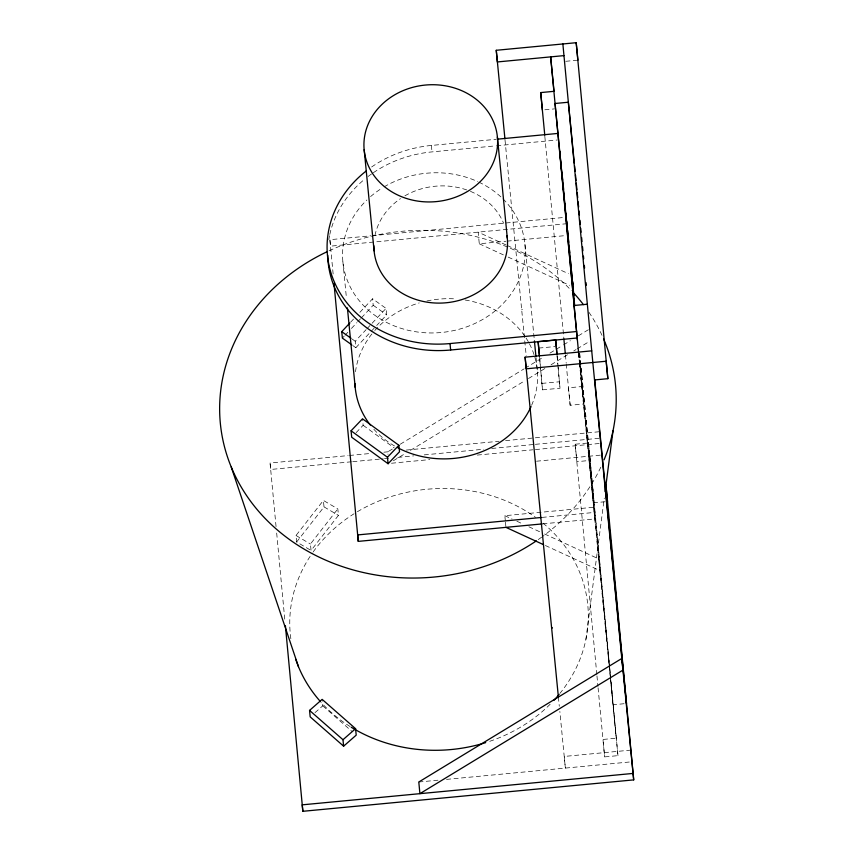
<?xml version="1.0" encoding="UTF-8"?>
<svg xmlns="http://www.w3.org/2000/svg" width="854" height="854" viewBox="0 0 854 854"><rect width="100%" height="100%" fill="white"/><g stroke="black" fill="none" stroke-linecap="round" stroke-linejoin="round"><path stroke-width="0.64" stroke-dasharray="4.27 3.2" d="M585.897 639.432L604.269 498.128M309.959 549.805L296.648 541.97L296.007 535.511L323.388 500.433L337.821 508.92L338.451 515.368L311.069 550.456L310.44 543.998L337.821 508.92M296.648 541.97L324.029 506.892L323.388 500.433M350.813 321.99L353.535 319.086M359.876 312.329L372.568 298.793L386.029 308.401L386.659 314.859L376.689 325.491M342.379 338.109L344.194 336.177M345.101 335.216L347.824 332.313M351.442 328.448L356.887 322.652M357.794 321.68L360.505 318.788M361.413 317.816L373.198 305.252L372.568 298.793M352.734 345.496L355.84 347.717L355.211 341.258L366.088 329.665M366.996 328.694L386.029 308.401M355.84 347.717L375.781 326.452M356.107 432.647L363.142 425.281L362.502 418.823M315.019 712.631L322.769 705.831L322.139 699.373M521.698 309.724L522.445 309.265M392.296 449.065L387.759 451.83L388.004 454.413M400.238 444.229L523.876 368.992M525.007 368.298L542.023 357.954M549.965 353.118L562.434 345.528M563.576 344.835L570.376 340.693M578.318 335.857L588.523 329.644M393.395 460.722L404.743 453.816M410.411 450.357L525.039 380.606M528.445 378.536L545.439 368.191M551.097 364.743L568.091 354.399M573.76 350.951L576.023 349.574M577.165 348.88L589.623 341.301M565.796 61.296L576.696 60.26M544.831 109.803L554.524 108.885M371.639 166.978A113.753 99.491 -5.6 0 1 431.387 145.447L495.993 139.309M373.358 172.7A113.753 99.491 -5.6 0 1 432.017 151.895L495.299 145.885M496.622 145.767L557.267 140.003M333.135 273.953L329.879 239.696L370.839 235.811M372.163 235.683L563.768 217.482M567.003 223.695L330.519 246.155L329.879 239.696M506.038 244.959L478.176 232.128L479.275 243.785L505.792 241.266M507.116 241.138L565.444 235.597M579.535 362.715L581.777 386.552L568.454 387.812L570.162 405.266L583.485 403.995L579.631 362.961M276.055 526.598L270.067 463.007L348.154 455.588M349.478 455.46L370.647 453.453M383.884 452.193L389.178 451.691M406.291 450.069L499.024 441.262M505.6 440.632L600.928 431.58M351.432 461.79L270.707 469.465L270.067 463.007M352.755 461.672L383.19 458.779M384.513 458.651L388.485 458.278M397.75 457.392L413.635 455.887M424.224 454.883L483.77 449.225M491.712 448.467L534.06 444.454M535.383 444.326L601.558 438.038M596.839 674.585L575.18 444.229L588.502 442.97L609.532 666.696M391.495 463.231L429.786 459.591M477.311 455.075L532.768 449.812M535.405 449.567L599.412 443.482M536.504 461.213L601.91 455.001M605.08 501.736L594.17 502.771L579.482 352.873M505.333 520.876L504.842 515.699L593.658 507.265M542.13 517.396L594.128 512.464M542.77 523.854L594.758 518.922L580.314 365.352M624.071 703.728L613.172 704.764L610.439 676.912M630.871 750.111L564.259 756.441L565.359 768.098L559.85 711.435M610.781 679.944L616.257 738.187L602.935 739.457L604.643 756.9L617.965 755.641L610.877 680.179M418.802 782.008L439.927 780.012M446.525 779.382L629.355 762.014M538.767 348.069L555.047 346.585M541.842 383.393L559.37 381.791L560.01 388.25L542.482 389.84L539.525 357.271M507.255 245.514L568.465 273.696M479.275 243.785L503.348 254.866M508.162 257.086L569.554 285.343M504.842 515.699L512.069 519.029M516.883 521.239L522.894 524.014M528.914 526.779L539.749 531.775M544.564 533.985L598.729 558.922L599.828 570.579L543.496 544.649M324.029 506.892L338.451 515.368M296.007 535.511L310.44 543.998M373.198 305.252L386.659 314.859M352.104 339.038L355.211 341.258M363.142 425.281L394.174 447.859M322.769 705.831L352.275 731.697M579.695 353.214L590.21 460.413L576.888 461.683L575.18 444.229M578.702 353.246L609.137 663.643M609.265 664.967L610.311 675.578M578.404 352.104L579.311 361.381M579.439 362.715L609.009 664.273M609.137 665.597L610.172 676.154M610.3 677.478L617.965 755.641M524.943 244.223L534.423 340.981M536.12 358.21L537.283 370.134M505.024 140.131L526.235 356.033M558.388 697.067L559.295 706.269M431.387 145.447L432.017 151.895M342.86 261.516L346.5 298.622M589.794 456.153L609.628 666.942M609.756 668.266L610.749 678.855M609.66 668.02L610.653 678.62M579.193 353.439L580.186 364.188M578.756 353.684L579.503 361.626M578.67 353.449L579.418 361.391M596.957 675.909L597.96 686.499M598.078 687.822L604.643 756.9M544.809 136.277L563.821 337.746M565.433 354.954L566.181 362.897M566.213 363.985L570.162 405.266M505.451 522.178L505.942 527.356M276.685 533.056L284.766 619.353M557.107 355.616L558.036 366.056M558.153 367.359L560.01 388.25M557.054 355.68L557.747 363.516M557.865 364.818L559.37 381.791M539.579 357.207L542.482 389.84M374.938 235.523A66.911 58.52 -5.6 0 1 400.483 198.619M404.871 195.854A66.911 58.52 -5.6 0 1 469.262 190.869M470.458 191.36A66.911 58.52 -5.6 0 1 503.625 223.31M328.822 239.579A113.753 99.491 -5.6 0 1 329.537 235.704M329.804 234.423A113.753 99.491 -5.6 0 1 365 178.913M368.053 176.511A113.753 99.491 -5.6 0 1 372.269 173.437M543.048 523.171A149.439 130.705 -5.6 0 1 560 693.309M550.147 704.24A149.439 130.705 -5.6 0 1 489.353 741.443M350.097 726.54A149.439 130.705 -5.6 0 1 321.424 702.693M290.862 638.728A149.439 130.705 -5.6 0 1 312.383 553.04M313.162 551.94A149.439 130.705 -5.6 0 1 354.047 513.766M357.378 511.727A149.439 130.705 -5.6 0 1 535.575 517.396M600.8 467.181A198.512 173.629 -5.6 0 1 542.792 536.333M541.724 537.113A198.512 173.629 -5.6 0 1 537.412 540.144M329.078 250.809A198.512 173.629 -5.6 0 1 571.433 290.627M588.897 312.212A198.512 173.629 -5.6 0 1 601.995 335.323M502.974 198.886A91.453 79.988 -5.6 0 1 496.185 310.013A91.453 79.988 -5.6 0 1 369.419 311.059A91.453 79.988 -5.6 0 1 366.857 200.017M370.583 196.591A91.453 79.988 -5.6 0 1 381.898 188.222M384.087 186.887A91.453 79.988 -5.6 0 1 477.642 181.571M478.806 182.115A91.453 79.988 -5.6 0 1 502.045 197.979M534.85 357.271A91.453 79.988 -5.6 0 1 531.583 405.394M394.537 445.98A91.453 79.988 -5.6 0 1 372.771 428.035M355.499 371.703A91.453 79.988 -5.6 0 1 373.935 331.501M374.799 330.519A91.453 79.988 -5.6 0 1 419.207 302.914M426.936 300.96A91.453 79.988 -5.6 0 1 456.025 298.943M465.163 300.01A91.453 79.988 -5.6 0 1 525.327 336.903M526.075 338.035A91.453 79.988 -5.6 0 1 528.818 342.657M529.448 343.831A91.453 79.988 -5.6 0 1 534.465 356.001"/><path stroke-width="1.28" d="M605.123 491.52L613.023 430.779M351.699 344.76L342.379 338.109L341.749 331.651L349.905 322.951M351.069 430.79L362.502 418.823L398.893 445.297L399.533 451.745L388.1 463.722L351.709 437.248L351.069 430.79L387.46 457.264L388.1 463.722M387.46 457.264L398.893 445.297M309.554 710.421L322.139 699.373L355.574 728.686L356.203 735.145L343.618 746.182L310.183 716.88L309.554 710.421L342.988 739.724L343.618 746.182M342.988 739.724L355.574 728.686M551.641 628.256L552.389 627.797M563.971 55.617L497.348 61.947L496.259 50.29L576.194 42.7L577.902 60.143M544.777 135.188L540.699 92.584L554.022 91.325M497.306 139.181L557.95 133.427M587.338 304.227L574.016 305.497L577.4 339.988M366.387 170.843A113.753 99.491 -5.6 0 0 335.932 285.449A113.753 99.491 -5.6 0 0 450.015 343.554L576.578 331.533M327.722 255.207A113.753 99.491 -5.6 0 0 450.645 350.012L577.208 337.992M594.533 379.945L607.856 378.685L606.148 361.231L526.203 368.821L525.114 357.175L591.726 350.845M541.276 517.481L357.645 534.924L358.274 541.383L542.119 523.918M633.07 773.425L302.209 804.842L302.85 811.3L633.7 779.883L605.913 484.41M539.408 355.969L538.137 341.611L555.666 340.009L556.989 354.303M505.942 527.356L543.496 544.649M341.749 331.651L351.069 338.301M231.242 467.031L298.494 666.728M574.336 163.253L568.348 102.234L555.025 103.494L573.888 295.836M574.593 165.9L575.116 171.206M575.5 175.187L576.023 180.493M576.279 183.151L576.93 189.78M577.197 192.438L577.71 197.744M578.105 201.715L578.628 207.02M579.012 211.002L579.407 214.984M579.93 220.289L580.314 224.271M580.709 228.253L581.094 232.224M581.617 237.529L582.012 241.511M582.524 246.817L582.919 250.798M583.442 256.104L583.698 258.762M584.349 265.391L584.606 268.039M586.036 282.631L586.303 285.289M605.806 484.261L607.504 501.501M594.758 379.838L626.494 703.504M633.7 779.883L592.825 362.502L562.871 43.97M554.022 91.335L550.649 56.887L578.542 352.126M562.466 177.483L562.733 180.13M563.373 186.759L563.64 189.407M564.163 194.712L564.419 197.359M565.07 203.989L565.327 206.636M565.978 213.265L566.234 215.913M572.639 281.713L572.906 284.361M540.699 92.584L542.407 110.038M538.137 341.611L539.461 355.894M534.423 340.981L535.981 356.887M496.259 50.29L504.949 138.978M525.114 357.175L558.388 697.067M497.391 137.014A66.911 58.52 -5.6 0 1 402.213 196.964A66.911 58.52 -5.6 0 1 392.723 96.032A66.911 58.52 -5.6 0 1 497.391 137.014L507.308 238.17M450.015 343.554L450.645 350.012M364.167 149.663L374.084 250.82M347.407 307.899L355.2 387.428M576.194 42.7L607.856 378.685M566.736 221.122L567.109 225.178M567.611 230.473L567.985 234.444M568.358 238.415L568.732 242.397M569.234 247.692L569.725 252.987M570.098 256.958L574.71 305.935M559.712 151.137L574.283 306.031M563.853 338.824L565.316 353.631M333.989 283.389L358.274 541.383M285.407 625.811L302.85 811.3M555.666 340.009L556.936 354.378M507.009 235.651A66.911 58.52 -5.6 0 1 444.72 302.892A66.911 58.52 -5.6 0 1 373.86 245.738M603.597 338.899A198.512 173.629 -5.6 0 1 604.056 459.836M536.323 540.892A198.512 173.629 -5.6 0 1 249.816 500.188A198.512 173.629 -5.6 0 1 326.687 251.919M574.144 293.53A198.512 173.629 -5.6 0 1 583.421 304.622M559.146 694.355A149.439 130.705 -5.6 0 1 553.798 700.451M485.691 742.628A149.439 130.705 -5.6 0 1 351.229 727.234M320.538 701.7A149.439 130.705 -5.6 0 1 295.719 659.309M531.071 406.557A91.453 79.988 -5.6 0 1 397.889 447.827M370.316 425.036A91.453 79.988 -5.6 0 1 354.944 383.531M621.84 658.455L418.802 782.008L419.901 793.665L622.94 670.102L621.84 658.455"/></g></svg>
